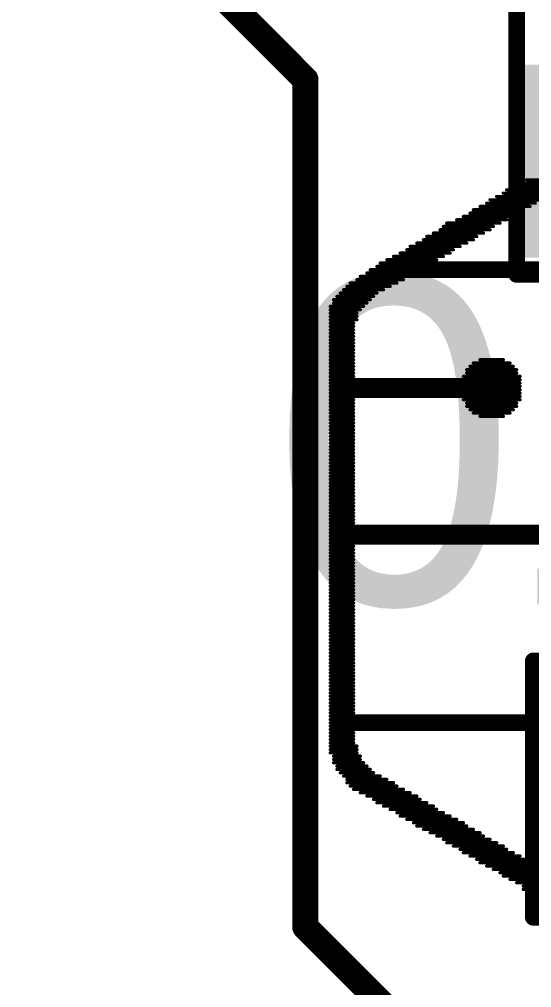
# Model space of a CAD drawing. Header units: millimetres. Extents: x 0.99 to 6.96, y 0.76 to 5.84.
# Drawn here: x 1.1966 to 1.3505, y 0.9695 to 1.2602 of the extents above; entities that cross this region are included whole.
import ezdxf

# ---------------------------------------------------------------- set-up
doc = ezdxf.new("R2010")
doc.units = ezdxf.units.MM
doc.header["$MEASUREMENT"] = 0
for name, color, linetype in [('BottomLayer', 5, 'Continuous'), ('BottomOverlay', 54, 'Continuous'), ('BottomPaste', 16, 'Continuous'), ('BottomSolder', 6, 'Continuous'), ('KeepOutLayer', 6, 'Continuous'), ('TopOverlay', 2, 'Continuous')]:
    doc.layers.add(name, color=color, linetype=linetype)

# ---------------------------------------------------------------- blocks, each defined once
blk = doc.blocks.new('RES_SMD_1206_B_36')
at = {"layer": 'BottomLayer'}
for points in [[(-0.09, -0.0325), (-0.04, -0.0325), (-0.09, 0.0325), (-0.04, 0.0325)], [(0.04, -0.0325), (0.09, -0.0325), (0.04, 0.0325), (0.09, 0.0325)]]:
    blk.add_solid(points, dxfattribs=at)
at = {"layer": 'BottomOverlay'}
for points, const_width in [([(-0.099, -0.039), (-0.099, 0.038)], 0.005), ([(0.099, 0.038), (-0.099, 0.038)], 0.005), ([(0.099, -0.039), (0.099, 0.038)], 0.005), ([(0.031, 0.03), (-0.031, 0.03)], 0.004), ([(0.031, -0.03), (-0.031, -0.03)], 0.004), ([(0.099, -0.039), (-0.099, -0.039)], 0.005)]:
    blk.add_lwpolyline(points, dxfattribs=dict(at, const_width=const_width))
for points, const_width in [([(-0.10025, 0.038, 1), (-0.09775, 0.038, 1)], 0.0025), ([(-0.10025, 0.038, 1), (-0.09775, 0.038, 1)], 0.0025), ([(0.09775, 0.038, 1), (0.10025, 0.038, 1)], 0.0025), ([(0.09775, 0.038, 1), (0.10025, 0.038, 1)], 0.0025), ([(-0.032, 0.03, 1), (-0.03, 0.03, 1)], 0.002), ([(0.03, 0.03, 1), (0.032, 0.03, 1)], 0.002), ([(-0.032, -0.03, 1), (-0.03, -0.03, 1)], 0.002), ([(0.03, -0.03, 1), (0.032, -0.03, 1)], 0.002), ([(-0.10025, -0.039, 1), (-0.09775, -0.039, 1)], 0.0025), ([(-0.10025, -0.039, 1), (-0.09775, -0.039, 1)], 0.0025), ([(0.09775, -0.039, 1), (0.10025, -0.039, 1)], 0.0025), ([(0.09775, -0.039, 1), (0.10025, -0.039, 1)], 0.0025)]:
    blk.add_lwpolyline(points, format="xyb", close=True, dxfattribs=dict(at, const_width=const_width))
at = {"layer": 'BottomPaste'}
for points in [[(-0.09, -0.0325), (-0.04, -0.0325), (-0.09, 0.0325), (-0.04, 0.0325)], [(0.04, -0.0325), (0.09, -0.0325), (0.04, 0.0325), (0.09, 0.0325)]]:
    blk.add_solid(points, dxfattribs=at)
at = {"layer": 'BottomSolder'}
for points in [[(-0.094, -0.0365), (-0.036, -0.0365), (-0.094, 0.0365), (-0.036, 0.0365)], [(0.036, -0.0365), (0.094, -0.0365), (0.036, 0.0365), (0.094, 0.0365)]]:
    blk.add_solid(points, dxfattribs=at)
blk = doc.blocks.new('RES_SMD_1206_B_37')
at = {"layer": 'BottomLayer'}
for points in [[(-0.09, -0.0325), (-0.04, -0.0325), (-0.09, 0.0325), (-0.04, 0.0325)], [(0.04, -0.0325), (0.09, -0.0325), (0.04, 0.0325), (0.09, 0.0325)]]:
    blk.add_solid(points, dxfattribs=at)
at = {"layer": 'BottomOverlay'}
for points, const_width in [([(-0.099, -0.039), (-0.099, 0.038)], 0.005), ([(-0.099, 0.038), (0.099, 0.038)], 0.005), ([(0.099, -0.039), (0.099, 0.038)], 0.005), ([(-0.031, 0.03), (0.031, 0.03)], 0.004), ([(-0.031, -0.03), (0.031, -0.03)], 0.004), ([(-0.099, -0.039), (0.099, -0.039)], 0.005)]:
    blk.add_lwpolyline(points, dxfattribs=dict(at, const_width=const_width))
for points, const_width in [([(-0.10025, 0.038, 1), (-0.09775, 0.038, 1)], 0.0025), ([(-0.10025, 0.038, 1), (-0.09775, 0.038, 1)], 0.0025), ([(0.09775, 0.038, 1), (0.10025, 0.038, 1)], 0.0025), ([(0.09775, 0.038, 1), (0.10025, 0.038, 1)], 0.0025), ([(-0.032, 0.03, 1), (-0.03, 0.03, 1)], 0.002), ([(0.03, 0.03, 1), (0.032, 0.03, 1)], 0.002), ([(-0.032, -0.03, 1), (-0.03, -0.03, 1)], 0.002), ([(0.03, -0.03, 1), (0.032, -0.03, 1)], 0.002), ([(-0.10025, -0.039, 1), (-0.09775, -0.039, 1)], 0.0025), ([(-0.10025, -0.039, 1), (-0.09775, -0.039, 1)], 0.0025), ([(0.09775, -0.039, 1), (0.10025, -0.039, 1)], 0.0025), ([(0.09775, -0.039, 1), (0.10025, -0.039, 1)], 0.0025)]:
    blk.add_lwpolyline(points, format="xyb", close=True, dxfattribs=dict(at, const_width=const_width))
at = {"layer": 'BottomPaste'}
for points in [[(-0.09, -0.0325), (-0.04, -0.0325), (-0.09, 0.0325), (-0.04, 0.0325)], [(0.04, -0.0325), (0.09, -0.0325), (0.04, 0.0325), (0.09, 0.0325)]]:
    blk.add_solid(points, dxfattribs=at)
at = {"layer": 'BottomSolder'}
for points in [[(-0.094, -0.0365), (-0.036, -0.0365), (-0.094, 0.0365), (-0.036, 0.0365)], [(0.036, -0.0365), (0.094, -0.0365), (0.036, 0.0365), (0.094, 0.0365)]]:
    blk.add_solid(points, dxfattribs=at)

msp = doc.modelspace()

# ---------------------------------------------------------------- linework, layer by layer
at = {"layer": 'KeepOutLayer', "const_width": 0.00787}
for points in [[(1.2005, 1.3241), (1.2825, 1.2421)], [(1.2825, 0.99069), (1.2825, 1.2421)], [(1.2825, 0.98769), (1.2825, 0.99069)], [(1.2825, 0.98769), (1.3075, 0.96269)]]:
    msp.add_lwpolyline(points, dxfattribs=at)
at = {"layer": 'KeepOutLayer', "const_width": 0.00394}
for points in [[(1.28053, 1.2421, 1), (1.28447, 1.2421, 1)], [(1.28053, 1.2421, 1), (1.28447, 1.2421, 1)], [(1.28053, 0.99069, 1), (1.28447, 0.99069, 1)], [(1.28053, 0.99069, 1), (1.28447, 0.99069, 1)], [(1.28053, 0.98769, 1), (1.28447, 0.98769, 1)], [(1.28053, 0.98769, 1), (1.28447, 0.98769, 1)]]:
    msp.add_lwpolyline(points, format="xyb", close=True, dxfattribs=at)
at = {"layer": 'TopOverlay', "const_width": 0.001}
for points in [[(1.34898, 1.212), (1.36398, 1.212)], [(1.34298, 1.209), (1.35898, 1.209)], [(1.34498, 1.21), (1.35998, 1.21)], [(1.34698, 1.211), (1.36198, 1.211)], [(1.33798, 1.206), (1.35398, 1.206)], [(1.33998, 1.207), (1.35498, 1.207)], [(1.34198, 1.208), (1.35698, 1.208)], [(1.33298, 1.203), (1.34798, 1.203)], [(1.33498, 1.204), (1.34998, 1.204)], [(1.33698, 1.205), (1.35198, 1.205)], [(1.32798, 1.2), (1.34298, 1.2)], [(1.32998, 1.201), (1.34398, 1.201)], [(1.33198, 1.202), (1.34598, 1.202)], [(1.32398, 1.198), (1.33898, 1.198)], [(1.32498, 1.199), (1.34098, 1.199)], [(1.31898, 1.195), (1.33398, 1.195)], [(1.32098, 1.196), (1.33598, 1.196)], [(1.32298, 1.197), (1.33798, 1.197)], [(1.31398, 1.192), (1.32898, 1.192)], [(1.31598, 1.193), (1.33098, 1.193)], [(1.31798, 1.194), (1.33298, 1.194)], [(1.30898, 1.189), (1.32398, 1.189)], [(1.31098, 1.19), (1.32598, 1.19)], [(1.31298, 1.191), (1.32698, 1.191)], [(1.30398, 1.186), (1.40798, 1.186)], [(1.30498, 1.187), (1.40798, 1.187)], [(1.30698, 1.188), (1.32198, 1.188)], [(1.29898, 1.183), (1.40498, 1.183)], [(1.30098, 1.184), (1.40598, 1.184)], [(1.30198, 1.185), (1.40698, 1.185)], [(1.29498, 1.18), (1.30798, 1.18)], [(1.29598, 1.181), (1.30998, 1.181)], [(1.29798, 1.182), (1.31198, 1.182)], [(1.29198, 1.177), (1.30298, 1.177)], [(1.29298, 1.178), (1.30398, 1.178)], [(1.29398, 1.179), (1.30598, 1.179)], [(1.28998, 1.174), (1.29998, 1.174)], [(1.29098, 1.176), (1.30198, 1.176)], [(1.29098, 1.175), (1.30098, 1.175)], [(1.28998, 1.173), (1.29898, 1.173)], [(1.28998, 1.172), (1.29798, 1.172)], [(1.28998, 1.171), (1.29798, 1.171)], [(1.28998, 1.17), (1.29798, 1.17)], [(1.28998, 1.169), (1.29698, 1.169)], [(1.28998, 1.168), (1.29698, 1.168)], [(1.28998, 1.167), (1.29698, 1.167)], [(1.28998, 1.166), (1.29698, 1.166)], [(1.28998, 1.165), (1.29698, 1.165)], [(1.28998, 1.164), (1.29698, 1.164)], [(1.28998, 1.163), (1.29698, 1.163)], [(1.28998, 1.162), (1.29698, 1.162)], [(1.28998, 1.161), (1.29698, 1.161)], [(1.28998, 1.16), (1.29698, 1.16)], [(1.28998, 1.159), (1.29698, 1.159)], [(1.28998, 1.158), (1.29698, 1.158)], [(1.28998, 1.157), (1.29698, 1.157)], [(1.33298, 1.157), (1.34398, 1.157)], [(1.33498, 1.158), (1.34198, 1.158)], [(1.28998, 1.156), (1.29698, 1.156)], [(1.28998, 1.155), (1.29698, 1.155)], [(1.28998, 1.154), (1.29698, 1.154)], [(1.33098, 1.155), (1.34598, 1.155)], [(1.33098, 1.154), (1.34598, 1.154)], [(1.33198, 1.156), (1.34498, 1.156)], [(1.28998, 1.153), (1.29698, 1.153)], [(1.28998, 1.152), (1.34698, 1.152)], [(1.28998, 1.151), (1.34698, 1.151)], [(1.32998, 1.153), (1.34698, 1.153)], [(1.28998, 1.15), (1.34698, 1.15)], [(1.28998, 1.149), (1.34698, 1.149)], [(1.28998, 1.148), (1.34698, 1.148)], [(1.28998, 1.147), (1.34698, 1.147)], [(1.28998, 1.146), (1.29698, 1.146)], [(1.28998, 1.145), (1.29698, 1.145)], [(1.32998, 1.146), (1.34698, 1.146)], [(1.33098, 1.145), (1.34598, 1.145)], [(1.28998, 1.144), (1.29698, 1.144)], [(1.28998, 1.143), (1.29698, 1.143)], [(1.28998, 1.142), (1.29698, 1.142)], [(1.33098, 1.144), (1.34598, 1.144)], [(1.33198, 1.143), (1.34498, 1.143)], [(1.33298, 1.142), (1.34398, 1.142)], [(1.28998, 1.141), (1.29698, 1.141)], [(1.28998, 1.14), (1.29698, 1.14)], [(1.28998, 1.139), (1.29698, 1.139)], [(1.33498, 1.141), (1.34198, 1.141)], [(1.28998, 1.138), (1.29698, 1.138)], [(1.28998, 1.137), (1.29698, 1.137)], [(1.28998, 1.136), (1.29698, 1.136)], [(1.28998, 1.135), (1.29698, 1.135)], [(1.28998, 1.134), (1.29698, 1.134)], [(1.28998, 1.133), (1.29698, 1.133)], [(1.28998, 1.132), (1.29698, 1.132)], [(1.28998, 1.131), (1.29698, 1.131)], [(1.28998, 1.13), (1.29698, 1.13)], [(1.28998, 1.129), (1.29698, 1.129)], [(1.28998, 1.128), (1.29698, 1.128)], [(1.28998, 1.127), (1.29698, 1.127)], [(1.28998, 1.126), (1.29698, 1.126)], [(1.28998, 1.125), (1.29698, 1.125)], [(1.28998, 1.124), (1.29698, 1.124)], [(1.28998, 1.123), (1.29698, 1.123)], [(1.28998, 1.122), (1.29698, 1.122)], [(1.28998, 1.121), (1.29698, 1.121)], [(1.28998, 1.12), (1.29698, 1.12)], [(1.28998, 1.119), (1.29698, 1.119)], [(1.28998, 1.118), (1.29698, 1.118)], [(1.28998, 1.117), (1.29698, 1.117)], [(1.28998, 1.116), (1.29698, 1.116)], [(1.28998, 1.115), (1.29698, 1.115)], [(1.28998, 1.114), (1.29698, 1.114)], [(1.28998, 1.113), (1.29698, 1.113)], [(1.28998, 1.112), (1.29698, 1.112)], [(1.28998, 1.111), (1.29698, 1.111)], [(1.28998, 1.11), (1.29698, 1.11)], [(1.28998, 1.109), (1.29698, 1.109)], [(1.28998, 1.108), (1.36798, 1.108)], [(1.28998, 1.107), (1.36998, 1.107)], [(1.28998, 1.106), (1.36998, 1.106)], [(1.28998, 1.105), (1.37098, 1.105)], [(1.28998, 1.104), (1.37098, 1.104)], [(1.28998, 1.103), (1.37198, 1.103)], [(1.28998, 1.102), (1.29698, 1.102)], [(1.28998, 1.101), (1.29698, 1.101)], [(1.28998, 1.1), (1.29698, 1.1)], [(1.28998, 1.099), (1.29698, 1.099)], [(1.28998, 1.098), (1.29698, 1.098)], [(1.28998, 1.097), (1.29698, 1.097)], [(1.28998, 1.096), (1.29698, 1.096)], [(1.28998, 1.095), (1.29698, 1.095)], [(1.28998, 1.094), (1.29698, 1.094)], [(1.28998, 1.093), (1.29698, 1.093)], [(1.28998, 1.092), (1.29698, 1.092)], [(1.28998, 1.091), (1.29698, 1.091)], [(1.28998, 1.09), (1.29698, 1.09)], [(1.28998, 1.089), (1.29698, 1.089)], [(1.28998, 1.088), (1.29698, 1.088)], [(1.28998, 1.087), (1.29698, 1.087)], [(1.28998, 1.086), (1.29698, 1.086)], [(1.28998, 1.085), (1.29698, 1.085)], [(1.28998, 1.084), (1.29698, 1.084)], [(1.28998, 1.083), (1.29698, 1.083)], [(1.28998, 1.082), (1.29698, 1.082)], [(1.28998, 1.081), (1.29698, 1.081)], [(1.28998, 1.08), (1.29698, 1.08)], [(1.28998, 1.079), (1.29698, 1.079)], [(1.28998, 1.078), (1.29698, 1.078)], [(1.28998, 1.077), (1.29698, 1.077)], [(1.28998, 1.076), (1.29698, 1.076)], [(1.28998, 1.075), (1.29698, 1.075)], [(1.28998, 1.074), (1.29698, 1.074)], [(1.28998, 1.073), (1.29698, 1.073)], [(1.28998, 1.072), (1.29698, 1.072)], [(1.28998, 1.071), (1.29698, 1.071)], [(1.28998, 1.07), (1.29698, 1.07)], [(1.28998, 1.069), (1.29698, 1.069)], [(1.28998, 1.068), (1.29698, 1.068)], [(1.28998, 1.067), (1.29698, 1.067)], [(1.28998, 1.066), (1.29698, 1.066)], [(1.28998, 1.065), (1.29698, 1.065)], [(1.28998, 1.064), (1.29698, 1.064)], [(1.28998, 1.063), (1.29698, 1.063)], [(1.28998, 1.062), (1.29698, 1.062)], [(1.28998, 1.061), (1.29698, 1.061)], [(1.28998, 1.06), (1.29698, 1.06)], [(1.28998, 1.059), (1.29698, 1.059)], [(1.28998, 1.058), (1.29698, 1.058)], [(1.28998, 1.057), (1.29698, 1.057)], [(1.28998, 1.056), (1.29698, 1.056)], [(1.28998, 1.055), (1.29698, 1.055)], [(1.28998, 1.054), (1.29698, 1.054)], [(1.28998, 1.053), (1.29698, 1.053)], [(1.28998, 1.052), (1.29698, 1.052)], [(1.28998, 1.051), (1.39098, 1.051)], [(1.28998, 1.05), (1.39098, 1.05)], [(1.28998, 1.049), (1.39098, 1.049)], [(1.28998, 1.048), (1.39098, 1.048)], [(1.28998, 1.047), (1.39098, 1.047)], [(1.28998, 1.046), (1.29698, 1.046)], [(1.28998, 1.045), (1.29698, 1.045)], [(1.28998, 1.044), (1.29698, 1.044)], [(1.28998, 1.043), (1.29698, 1.043)], [(1.28998, 1.042), (1.29798, 1.042)], [(1.28998, 1.041), (1.29798, 1.041)], [(1.28998, 1.04), (1.29798, 1.04)], [(1.29098, 1.039), (1.29898, 1.039)], [(1.29098, 1.038), (1.29898, 1.038)], [(1.29098, 1.037), (1.29998, 1.037)], [(1.29198, 1.036), (1.30098, 1.036)], [(1.29198, 1.035), (1.30198, 1.035)], [(1.29298, 1.034), (1.30298, 1.034)], [(1.29398, 1.033), (1.30498, 1.033)], [(1.29498, 1.032), (1.30698, 1.032)], [(1.29498, 1.031), (1.30898, 1.031)], [(1.29598, 1.03), (1.30998, 1.03)], [(1.29698, 1.029), (1.31198, 1.029)], [(1.29898, 1.028), (1.31398, 1.028)], [(1.30098, 1.027), (1.31598, 1.027)], [(1.30298, 1.026), (1.31698, 1.026)], [(1.30398, 1.025), (1.31898, 1.025)], [(1.30598, 1.024), (1.32098, 1.024)], [(1.30798, 1.023), (1.32198, 1.023)], [(1.30998, 1.022), (1.32398, 1.022)], [(1.31098, 1.021), (1.32598, 1.021)], [(1.31298, 1.02), (1.32798, 1.02)], [(1.31498, 1.019), (1.32998, 1.019)], [(1.31598, 1.018), (1.33098, 1.018)], [(1.31798, 1.017), (1.33298, 1.017)], [(1.31998, 1.016), (1.33498, 1.016)], [(1.32198, 1.015), (1.33598, 1.015)], [(1.32398, 1.014), (1.33798, 1.014)], [(1.32498, 1.013), (1.33998, 1.013)], [(1.32698, 1.012), (1.34198, 1.012)], [(1.32898, 1.011), (1.34298, 1.011)], [(1.32998, 1.01), (1.34498, 1.01)], [(1.33198, 1.009), (1.34698, 1.009)], [(1.33398, 1.008), (1.42698, 1.008)], [(1.33498, 1.007), (1.42698, 1.007)], [(1.33698, 1.006), (1.42698, 1.006)], [(1.33898, 1.005), (1.42698, 1.005)], [(1.34098, 1.004), (1.42698, 1.004)], [(1.34198, 1.003), (1.35698, 1.003)], [(1.34398, 1.002), (1.35898, 1.002)], [(1.34598, 1.001), (1.35998, 1.001)], [(1.34798, 1), (1.36198, 1)], [(1.34798, 0.999), (1.36398, 0.999)]]:
    msp.add_lwpolyline(points, dxfattribs=at)
at = {"layer": 'TopOverlay', "const_width": 0.0005}
for points in [[(1.34873, 1.212, 1), (1.34923, 1.212, 1)], [(1.34273, 1.209, 1), (1.34323, 1.209, 1)], [(1.34473, 1.21, 1), (1.34523, 1.21, 1)], [(1.34673, 1.211, 1), (1.34723, 1.211, 1)], [(1.33773, 1.206, 1), (1.33823, 1.206, 1)], [(1.33973, 1.207, 1), (1.34023, 1.207, 1)], [(1.34173, 1.208, 1), (1.34223, 1.208, 1)], [(1.33273, 1.203, 1), (1.33323, 1.203, 1)], [(1.33473, 1.204, 1), (1.33523, 1.204, 1)], [(1.33673, 1.205, 1), (1.33723, 1.205, 1)], [(1.34773, 1.203, 1), (1.34823, 1.203, 1)], [(1.34973, 1.204, 1), (1.35023, 1.204, 1)], [(1.32773, 1.2, 1), (1.32823, 1.2, 1)], [(1.32973, 1.201, 1), (1.33023, 1.201, 1)], [(1.33173, 1.202, 1), (1.33223, 1.202, 1)], [(1.34273, 1.2, 1), (1.34323, 1.2, 1)], [(1.34373, 1.201, 1), (1.34423, 1.201, 1)], [(1.34573, 1.202, 1), (1.34623, 1.202, 1)], [(1.32373, 1.198, 1), (1.32423, 1.198, 1)], [(1.32473, 1.199, 1), (1.32523, 1.199, 1)], [(1.33873, 1.198, 1), (1.33923, 1.198, 1)], [(1.34073, 1.199, 1), (1.34123, 1.199, 1)], [(1.31873, 1.195, 1), (1.31923, 1.195, 1)], [(1.32073, 1.196, 1), (1.32123, 1.196, 1)], [(1.32273, 1.197, 1), (1.32323, 1.197, 1)], [(1.33373, 1.195, 1), (1.33423, 1.195, 1)], [(1.33573, 1.196, 1), (1.33623, 1.196, 1)], [(1.33773, 1.197, 1), (1.33823, 1.197, 1)], [(1.31373, 1.192, 1), (1.31423, 1.192, 1)], [(1.31573, 1.193, 1), (1.31623, 1.193, 1)], [(1.31773, 1.194, 1), (1.31823, 1.194, 1)], [(1.32873, 1.192, 1), (1.32923, 1.192, 1)], [(1.33073, 1.193, 1), (1.33123, 1.193, 1)], [(1.33273, 1.194, 1), (1.33323, 1.194, 1)], [(1.30873, 1.189, 1), (1.30923, 1.189, 1)], [(1.31073, 1.19, 1), (1.31123, 1.19, 1)], [(1.31273, 1.191, 1), (1.31323, 1.191, 1)], [(1.32373, 1.189, 1), (1.32423, 1.189, 1)], [(1.32573, 1.19, 1), (1.32623, 1.19, 1)], [(1.32673, 1.191, 1), (1.32723, 1.191, 1)], [(1.30373, 1.186, 1), (1.30423, 1.186, 1)], [(1.30473, 1.187, 1), (1.30523, 1.187, 1)], [(1.30673, 1.188, 1), (1.30723, 1.188, 1)], [(1.32173, 1.188, 1), (1.32223, 1.188, 1)], [(1.29873, 1.183, 1), (1.29923, 1.183, 1)], [(1.30073, 1.184, 1), (1.30123, 1.184, 1)], [(1.30173, 1.185, 1), (1.30223, 1.185, 1)], [(1.29473, 1.18, 1), (1.29523, 1.18, 1)], [(1.29573, 1.181, 1), (1.29623, 1.181, 1)], [(1.29773, 1.182, 1), (1.29823, 1.182, 1)], [(1.30773, 1.18, 1), (1.30823, 1.18, 1)], [(1.30973, 1.181, 1), (1.31023, 1.181, 1)], [(1.31173, 1.182, 1), (1.31223, 1.182, 1)], [(1.29173, 1.177, 1), (1.29223, 1.177, 1)], [(1.29273, 1.178, 1), (1.29323, 1.178, 1)], [(1.29373, 1.179, 1), (1.29423, 1.179, 1)], [(1.30273, 1.177, 1), (1.30323, 1.177, 1)], [(1.30373, 1.178, 1), (1.30423, 1.178, 1)], [(1.30573, 1.179, 1), (1.30623, 1.179, 1)], [(1.28973, 1.174, 1), (1.29023, 1.174, 1)], [(1.29073, 1.176, 1), (1.29123, 1.176, 1)], [(1.29073, 1.175, 1), (1.29123, 1.175, 1)], [(1.29973, 1.174, 1), (1.30023, 1.174, 1)], [(1.30073, 1.175, 1), (1.30123, 1.175, 1)], [(1.30173, 1.176, 1), (1.30223, 1.176, 1)], [(1.28973, 1.173, 1), (1.29023, 1.173, 1)], [(1.28973, 1.172, 1), (1.29023, 1.172, 1)], [(1.28973, 1.171, 1), (1.29023, 1.171, 1)], [(1.29773, 1.172, 1), (1.29823, 1.172, 1)], [(1.29773, 1.171, 1), (1.29823, 1.171, 1)], [(1.29873, 1.173, 1), (1.29923, 1.173, 1)], [(1.28973, 1.17, 1), (1.29023, 1.17, 1)], [(1.28973, 1.169, 1), (1.29023, 1.169, 1)], [(1.29673, 1.169, 1), (1.29723, 1.169, 1)], [(1.29773, 1.17, 1), (1.29823, 1.17, 1)], [(1.28973, 1.168, 1), (1.29023, 1.168, 1)], [(1.28973, 1.167, 1), (1.29023, 1.167, 1)], [(1.28973, 1.166, 1), (1.29023, 1.166, 1)], [(1.29673, 1.168, 1), (1.29723, 1.168, 1)], [(1.29673, 1.167, 1), (1.29723, 1.167, 1)], [(1.29673, 1.166, 1), (1.29723, 1.166, 1)], [(1.28973, 1.165, 1), (1.29023, 1.165, 1)], [(1.28973, 1.164, 1), (1.29023, 1.164, 1)], [(1.28973, 1.163, 1), (1.29023, 1.163, 1)], [(1.29673, 1.165, 1), (1.29723, 1.165, 1)], [(1.29673, 1.164, 1), (1.29723, 1.164, 1)], [(1.29673, 1.163, 1), (1.29723, 1.163, 1)], [(1.28973, 1.162, 1), (1.29023, 1.162, 1)], [(1.28973, 1.161, 1), (1.29023, 1.161, 1)], [(1.28973, 1.16, 1), (1.29023, 1.16, 1)], [(1.29673, 1.162, 1), (1.29723, 1.162, 1)], [(1.29673, 1.161, 1), (1.29723, 1.161, 1)], [(1.29673, 1.16, 1), (1.29723, 1.16, 1)], [(1.28973, 1.159, 1), (1.29023, 1.159, 1)], [(1.28973, 1.158, 1), (1.29023, 1.158, 1)], [(1.28973, 1.157, 1), (1.29023, 1.157, 1)], [(1.29673, 1.159, 1), (1.29723, 1.159, 1)], [(1.29673, 1.158, 1), (1.29723, 1.158, 1)], [(1.29673, 1.157, 1), (1.29723, 1.157, 1)], [(1.33273, 1.157, 1), (1.33323, 1.157, 1)], [(1.33473, 1.158, 1), (1.33523, 1.158, 1)], [(1.34173, 1.158, 1), (1.34223, 1.158, 1)], [(1.34373, 1.157, 1), (1.34423, 1.157, 1)], [(1.28973, 1.156, 1), (1.29023, 1.156, 1)], [(1.28973, 1.155, 1), (1.29023, 1.155, 1)], [(1.28973, 1.154, 1), (1.29023, 1.154, 1)], [(1.29673, 1.156, 1), (1.29723, 1.156, 1)], [(1.29673, 1.155, 1), (1.29723, 1.155, 1)], [(1.29673, 1.154, 1), (1.29723, 1.154, 1)], [(1.33073, 1.155, 1), (1.33123, 1.155, 1)], [(1.33073, 1.154, 1), (1.33123, 1.154, 1)], [(1.33173, 1.156, 1), (1.33223, 1.156, 1)], [(1.34473, 1.156, 1), (1.34523, 1.156, 1)], [(1.34573, 1.155, 1), (1.34623, 1.155, 1)], [(1.34573, 1.154, 1), (1.34623, 1.154, 1)], [(1.28973, 1.153, 1), (1.29023, 1.153, 1)], [(1.28973, 1.152, 1), (1.29023, 1.152, 1)], [(1.28973, 1.151, 1), (1.29023, 1.151, 1)], [(1.29673, 1.153, 1), (1.29723, 1.153, 1)], [(1.32973, 1.153, 1), (1.33023, 1.153, 1)], [(1.34673, 1.153, 1), (1.34723, 1.153, 1)], [(1.34673, 1.152, 1), (1.34723, 1.152, 1)], [(1.34673, 1.151, 1), (1.34723, 1.151, 1)], [(1.28973, 1.15, 1), (1.29023, 1.15, 1)], [(1.28973, 1.149, 1), (1.29023, 1.149, 1)], [(1.28973, 1.148, 1), (1.29023, 1.148, 1)], [(1.34673, 1.15, 1), (1.34723, 1.15, 1)], [(1.34673, 1.149, 1), (1.34723, 1.149, 1)], [(1.34673, 1.148, 1), (1.34723, 1.148, 1)], [(1.28973, 1.147, 1), (1.29023, 1.147, 1)], [(1.28973, 1.146, 1), (1.29023, 1.146, 1)], [(1.28973, 1.145, 1), (1.29023, 1.145, 1)], [(1.29673, 1.146, 1), (1.29723, 1.146, 1)], [(1.29673, 1.145, 1), (1.29723, 1.145, 1)], [(1.32973, 1.146, 1), (1.33023, 1.146, 1)], [(1.33073, 1.145, 1), (1.33123, 1.145, 1)], [(1.34573, 1.145, 1), (1.34623, 1.145, 1)], [(1.34673, 1.147, 1), (1.34723, 1.147, 1)], [(1.34673, 1.146, 1), (1.34723, 1.146, 1)], [(1.28973, 1.144, 1), (1.29023, 1.144, 1)], [(1.28973, 1.143, 1), (1.29023, 1.143, 1)], [(1.28973, 1.142, 1), (1.29023, 1.142, 1)], [(1.29673, 1.144, 1), (1.29723, 1.144, 1)], [(1.29673, 1.143, 1), (1.29723, 1.143, 1)], [(1.29673, 1.142, 1), (1.29723, 1.142, 1)], [(1.33073, 1.144, 1), (1.33123, 1.144, 1)], [(1.33173, 1.143, 1), (1.33223, 1.143, 1)], [(1.33273, 1.142, 1), (1.33323, 1.142, 1)], [(1.34373, 1.142, 1), (1.34423, 1.142, 1)], [(1.34473, 1.143, 1), (1.34523, 1.143, 1)], [(1.34573, 1.144, 1), (1.34623, 1.144, 1)], [(1.28973, 1.141, 1), (1.29023, 1.141, 1)], [(1.28973, 1.14, 1), (1.29023, 1.14, 1)], [(1.28973, 1.139, 1), (1.29023, 1.139, 1)], [(1.29673, 1.141, 1), (1.29723, 1.141, 1)], [(1.29673, 1.14, 1), (1.29723, 1.14, 1)], [(1.29673, 1.139, 1), (1.29723, 1.139, 1)], [(1.33473, 1.141, 1), (1.33523, 1.141, 1)], [(1.34173, 1.141, 1), (1.34223, 1.141, 1)], [(1.28973, 1.138, 1), (1.29023, 1.138, 1)], [(1.28973, 1.137, 1), (1.29023, 1.137, 1)], [(1.29673, 1.138, 1), (1.29723, 1.138, 1)], [(1.29673, 1.137, 1), (1.29723, 1.137, 1)], [(1.28973, 1.136, 1), (1.29023, 1.136, 1)], [(1.28973, 1.135, 1), (1.29023, 1.135, 1)], [(1.28973, 1.134, 1), (1.29023, 1.134, 1)], [(1.29673, 1.136, 1), (1.29723, 1.136, 1)], [(1.29673, 1.135, 1), (1.29723, 1.135, 1)], [(1.29673, 1.134, 1), (1.29723, 1.134, 1)], [(1.28973, 1.133, 1), (1.29023, 1.133, 1)], [(1.28973, 1.132, 1), (1.29023, 1.132, 1)], [(1.28973, 1.131, 1), (1.29023, 1.131, 1)], [(1.29673, 1.133, 1), (1.29723, 1.133, 1)], [(1.29673, 1.132, 1), (1.29723, 1.132, 1)], [(1.29673, 1.131, 1), (1.29723, 1.131, 1)], [(1.28973, 1.13, 1), (1.29023, 1.13, 1)], [(1.28973, 1.129, 1), (1.29023, 1.129, 1)], [(1.28973, 1.128, 1), (1.29023, 1.128, 1)], [(1.29673, 1.13, 1), (1.29723, 1.13, 1)], [(1.29673, 1.129, 1), (1.29723, 1.129, 1)], [(1.29673, 1.128, 1), (1.29723, 1.128, 1)], [(1.28973, 1.127, 1), (1.29023, 1.127, 1)], [(1.28973, 1.126, 1), (1.29023, 1.126, 1)], [(1.28973, 1.125, 1), (1.29023, 1.125, 1)], [(1.29673, 1.127, 1), (1.29723, 1.127, 1)], [(1.29673, 1.126, 1), (1.29723, 1.126, 1)], [(1.29673, 1.125, 1), (1.29723, 1.125, 1)], [(1.28973, 1.124, 1), (1.29023, 1.124, 1)], [(1.28973, 1.123, 1), (1.29023, 1.123, 1)], [(1.28973, 1.122, 1), (1.29023, 1.122, 1)], [(1.29673, 1.124, 1), (1.29723, 1.124, 1)], [(1.29673, 1.123, 1), (1.29723, 1.123, 1)], [(1.29673, 1.122, 1), (1.29723, 1.122, 1)], [(1.28973, 1.121, 1), (1.29023, 1.121, 1)], [(1.28973, 1.12, 1), (1.29023, 1.12, 1)], [(1.28973, 1.119, 1), (1.29023, 1.119, 1)], [(1.29673, 1.121, 1), (1.29723, 1.121, 1)], [(1.29673, 1.12, 1), (1.29723, 1.12, 1)], [(1.29673, 1.119, 1), (1.29723, 1.119, 1)], [(1.28973, 1.118, 1), (1.29023, 1.118, 1)], [(1.28973, 1.117, 1), (1.29023, 1.117, 1)], [(1.28973, 1.116, 1), (1.29023, 1.116, 1)], [(1.29673, 1.118, 1), (1.29723, 1.118, 1)], [(1.29673, 1.117, 1), (1.29723, 1.117, 1)], [(1.29673, 1.116, 1), (1.29723, 1.116, 1)], [(1.28973, 1.115, 1), (1.29023, 1.115, 1)], [(1.28973, 1.114, 1), (1.29023, 1.114, 1)], [(1.28973, 1.113, 1), (1.29023, 1.113, 1)], [(1.29673, 1.115, 1), (1.29723, 1.115, 1)], [(1.29673, 1.114, 1), (1.29723, 1.114, 1)], [(1.29673, 1.113, 1), (1.29723, 1.113, 1)], [(1.28973, 1.112, 1), (1.29023, 1.112, 1)], [(1.28973, 1.111, 1), (1.29023, 1.111, 1)], [(1.28973, 1.11, 1), (1.29023, 1.11, 1)], [(1.29673, 1.112, 1), (1.29723, 1.112, 1)], [(1.29673, 1.111, 1), (1.29723, 1.111, 1)], [(1.29673, 1.11, 1), (1.29723, 1.11, 1)], [(1.28973, 1.109, 1), (1.29023, 1.109, 1)], [(1.28973, 1.108, 1), (1.29023, 1.108, 1)], [(1.28973, 1.107, 1), (1.29023, 1.107, 1)], [(1.29673, 1.109, 1), (1.29723, 1.109, 1)], [(1.28973, 1.106, 1), (1.29023, 1.106, 1)], [(1.28973, 1.105, 1), (1.29023, 1.105, 1)], [(1.28973, 1.104, 1), (1.29023, 1.104, 1)], [(1.28973, 1.103, 1), (1.29023, 1.103, 1)], [(1.28973, 1.102, 1), (1.29023, 1.102, 1)], [(1.29673, 1.102, 1), (1.29723, 1.102, 1)], [(1.28973, 1.101, 1), (1.29023, 1.101, 1)], [(1.28973, 1.1, 1), (1.29023, 1.1, 1)], [(1.28973, 1.099, 1), (1.29023, 1.099, 1)], [(1.29673, 1.101, 1), (1.29723, 1.101, 1)], [(1.29673, 1.1, 1), (1.29723, 1.1, 1)], [(1.29673, 1.099, 1), (1.29723, 1.099, 1)], [(1.28973, 1.098, 1), (1.29023, 1.098, 1)], [(1.28973, 1.097, 1), (1.29023, 1.097, 1)], [(1.28973, 1.096, 1), (1.29023, 1.096, 1)], [(1.29673, 1.098, 1), (1.29723, 1.098, 1)], [(1.29673, 1.097, 1), (1.29723, 1.097, 1)], [(1.29673, 1.096, 1), (1.29723, 1.096, 1)], [(1.28973, 1.095, 1), (1.29023, 1.095, 1)], [(1.28973, 1.094, 1), (1.29023, 1.094, 1)], [(1.28973, 1.093, 1), (1.29023, 1.093, 1)], [(1.29673, 1.095, 1), (1.29723, 1.095, 1)], [(1.29673, 1.094, 1), (1.29723, 1.094, 1)], [(1.29673, 1.093, 1), (1.29723, 1.093, 1)], [(1.28973, 1.092, 1), (1.29023, 1.092, 1)], [(1.28973, 1.091, 1), (1.29023, 1.091, 1)], [(1.28973, 1.09, 1), (1.29023, 1.09, 1)], [(1.29673, 1.092, 1), (1.29723, 1.092, 1)], [(1.29673, 1.091, 1), (1.29723, 1.091, 1)], [(1.29673, 1.09, 1), (1.29723, 1.09, 1)], [(1.28973, 1.089, 1), (1.29023, 1.089, 1)], [(1.28973, 1.088, 1), (1.29023, 1.088, 1)], [(1.28973, 1.087, 1), (1.29023, 1.087, 1)], [(1.29673, 1.089, 1), (1.29723, 1.089, 1)], [(1.29673, 1.088, 1), (1.29723, 1.088, 1)], [(1.29673, 1.087, 1), (1.29723, 1.087, 1)], [(1.28973, 1.086, 1), (1.29023, 1.086, 1)], [(1.28973, 1.085, 1), (1.29023, 1.085, 1)], [(1.28973, 1.084, 1), (1.29023, 1.084, 1)], [(1.29673, 1.086, 1), (1.29723, 1.086, 1)], [(1.29673, 1.085, 1), (1.29723, 1.085, 1)], [(1.29673, 1.084, 1), (1.29723, 1.084, 1)], [(1.28973, 1.083, 1), (1.29023, 1.083, 1)], [(1.28973, 1.082, 1), (1.29023, 1.082, 1)], [(1.28973, 1.081, 1), (1.29023, 1.081, 1)], [(1.29673, 1.083, 1), (1.29723, 1.083, 1)], [(1.29673, 1.082, 1), (1.29723, 1.082, 1)], [(1.29673, 1.081, 1), (1.29723, 1.081, 1)], [(1.28973, 1.08, 1), (1.29023, 1.08, 1)], [(1.28973, 1.079, 1), (1.29023, 1.079, 1)], [(1.28973, 1.078, 1), (1.29023, 1.078, 1)], [(1.29673, 1.08, 1), (1.29723, 1.08, 1)], [(1.29673, 1.079, 1), (1.29723, 1.079, 1)], [(1.29673, 1.078, 1), (1.29723, 1.078, 1)], [(1.28973, 1.077, 1), (1.29023, 1.077, 1)], [(1.28973, 1.076, 1), (1.29023, 1.076, 1)], [(1.29673, 1.077, 1), (1.29723, 1.077, 1)], [(1.29673, 1.076, 1), (1.29723, 1.076, 1)], [(1.28973, 1.075, 1), (1.29023, 1.075, 1)], [(1.28973, 1.074, 1), (1.29023, 1.074, 1)], [(1.28973, 1.073, 1), (1.29023, 1.073, 1)], [(1.29673, 1.075, 1), (1.29723, 1.075, 1)], [(1.29673, 1.074, 1), (1.29723, 1.074, 1)], [(1.29673, 1.073, 1), (1.29723, 1.073, 1)], [(1.28973, 1.072, 1), (1.29023, 1.072, 1)], [(1.28973, 1.071, 1), (1.29023, 1.071, 1)], [(1.28973, 1.07, 1), (1.29023, 1.07, 1)], [(1.29673, 1.072, 1), (1.29723, 1.072, 1)], [(1.29673, 1.071, 1), (1.29723, 1.071, 1)], [(1.29673, 1.07, 1), (1.29723, 1.07, 1)], [(1.28973, 1.069, 1), (1.29023, 1.069, 1)], [(1.28973, 1.068, 1), (1.29023, 1.068, 1)], [(1.28973, 1.067, 1), (1.29023, 1.067, 1)], [(1.29673, 1.069, 1), (1.29723, 1.069, 1)], [(1.29673, 1.068, 1), (1.29723, 1.068, 1)], [(1.29673, 1.067, 1), (1.29723, 1.067, 1)], [(1.28973, 1.066, 1), (1.29023, 1.066, 1)], [(1.28973, 1.065, 1), (1.29023, 1.065, 1)], [(1.28973, 1.064, 1), (1.29023, 1.064, 1)], [(1.29673, 1.066, 1), (1.29723, 1.066, 1)], [(1.29673, 1.065, 1), (1.29723, 1.065, 1)], [(1.29673, 1.064, 1), (1.29723, 1.064, 1)], [(1.28973, 1.063, 1), (1.29023, 1.063, 1)], [(1.28973, 1.062, 1), (1.29023, 1.062, 1)], [(1.28973, 1.061, 1), (1.29023, 1.061, 1)], [(1.29673, 1.063, 1), (1.29723, 1.063, 1)], [(1.29673, 1.062, 1), (1.29723, 1.062, 1)], [(1.29673, 1.061, 1), (1.29723, 1.061, 1)], [(1.28973, 1.06, 1), (1.29023, 1.06, 1)], [(1.28973, 1.059, 1), (1.29023, 1.059, 1)], [(1.28973, 1.058, 1), (1.29023, 1.058, 1)], [(1.29673, 1.06, 1), (1.29723, 1.06, 1)], [(1.29673, 1.059, 1), (1.29723, 1.059, 1)], [(1.29673, 1.058, 1), (1.29723, 1.058, 1)], [(1.28973, 1.057, 1), (1.29023, 1.057, 1)], [(1.28973, 1.056, 1), (1.29023, 1.056, 1)], [(1.28973, 1.055, 1), (1.29023, 1.055, 1)], [(1.29673, 1.057, 1), (1.29723, 1.057, 1)], [(1.29673, 1.056, 1), (1.29723, 1.056, 1)], [(1.29673, 1.055, 1), (1.29723, 1.055, 1)], [(1.28973, 1.054, 1), (1.29023, 1.054, 1)], [(1.28973, 1.053, 1), (1.29023, 1.053, 1)], [(1.28973, 1.052, 1), (1.29023, 1.052, 1)], [(1.29673, 1.054, 1), (1.29723, 1.054, 1)], [(1.29673, 1.053, 1), (1.29723, 1.053, 1)], [(1.29673, 1.052, 1), (1.29723, 1.052, 1)], [(1.28973, 1.051, 1), (1.29023, 1.051, 1)], [(1.28973, 1.05, 1), (1.29023, 1.05, 1)], [(1.28973, 1.049, 1), (1.29023, 1.049, 1)], [(1.28973, 1.048, 1), (1.29023, 1.048, 1)], [(1.28973, 1.047, 1), (1.29023, 1.047, 1)], [(1.28973, 1.046, 1), (1.29023, 1.046, 1)], [(1.29673, 1.046, 1), (1.29723, 1.046, 1)], [(1.28973, 1.045, 1), (1.29023, 1.045, 1)], [(1.28973, 1.044, 1), (1.29023, 1.044, 1)], [(1.29673, 1.045, 1), (1.29723, 1.045, 1)], [(1.29673, 1.044, 1), (1.29723, 1.044, 1)], [(1.28973, 1.043, 1), (1.29023, 1.043, 1)], [(1.28973, 1.042, 1), (1.29023, 1.042, 1)], [(1.28973, 1.041, 1), (1.29023, 1.041, 1)], [(1.29673, 1.043, 1), (1.29723, 1.043, 1)], [(1.29773, 1.042, 1), (1.29823, 1.042, 1)], [(1.29773, 1.041, 1), (1.29823, 1.041, 1)], [(1.28973, 1.04, 1), (1.29023, 1.04, 1)], [(1.29073, 1.039, 1), (1.29123, 1.039, 1)], [(1.29073, 1.038, 1), (1.29123, 1.038, 1)], [(1.29773, 1.04, 1), (1.29823, 1.04, 1)], [(1.29873, 1.039, 1), (1.29923, 1.039, 1)], [(1.29873, 1.038, 1), (1.29923, 1.038, 1)], [(1.29073, 1.037, 1), (1.29123, 1.037, 1)], [(1.29173, 1.036, 1), (1.29223, 1.036, 1)], [(1.29173, 1.035, 1), (1.29223, 1.035, 1)], [(1.29973, 1.037, 1), (1.30023, 1.037, 1)], [(1.30073, 1.036, 1), (1.30123, 1.036, 1)], [(1.30173, 1.035, 1), (1.30223, 1.035, 1)], [(1.29273, 1.034, 1), (1.29323, 1.034, 1)], [(1.29373, 1.033, 1), (1.29423, 1.033, 1)], [(1.29473, 1.032, 1), (1.29523, 1.032, 1)], [(1.30273, 1.034, 1), (1.30323, 1.034, 1)], [(1.30473, 1.033, 1), (1.30523, 1.033, 1)], [(1.30673, 1.032, 1), (1.30723, 1.032, 1)], [(1.29473, 1.031, 1), (1.29523, 1.031, 1)], [(1.29573, 1.03, 1), (1.29623, 1.03, 1)], [(1.29673, 1.029, 1), (1.29723, 1.029, 1)], [(1.30873, 1.031, 1), (1.30923, 1.031, 1)], [(1.30973, 1.03, 1), (1.31023, 1.03, 1)], [(1.31173, 1.029, 1), (1.31223, 1.029, 1)], [(1.29873, 1.028, 1), (1.29923, 1.028, 1)], [(1.30073, 1.027, 1), (1.30123, 1.027, 1)], [(1.30273, 1.026, 1), (1.30323, 1.026, 1)], [(1.31373, 1.028, 1), (1.31423, 1.028, 1)], [(1.31573, 1.027, 1), (1.31623, 1.027, 1)], [(1.31673, 1.026, 1), (1.31723, 1.026, 1)], [(1.30373, 1.025, 1), (1.30423, 1.025, 1)], [(1.30573, 1.024, 1), (1.30623, 1.024, 1)], [(1.30773, 1.023, 1), (1.30823, 1.023, 1)], [(1.31873, 1.025, 1), (1.31923, 1.025, 1)], [(1.32073, 1.024, 1), (1.32123, 1.024, 1)], [(1.32173, 1.023, 1), (1.32223, 1.023, 1)], [(1.30973, 1.022, 1), (1.31023, 1.022, 1)], [(1.31073, 1.021, 1), (1.31123, 1.021, 1)], [(1.31273, 1.02, 1), (1.31323, 1.02, 1)], [(1.32373, 1.022, 1), (1.32423, 1.022, 1)], [(1.32573, 1.021, 1), (1.32623, 1.021, 1)], [(1.32773, 1.02, 1), (1.32823, 1.02, 1)], [(1.31473, 1.019, 1), (1.31523, 1.019, 1)], [(1.31573, 1.018, 1), (1.31623, 1.018, 1)], [(1.31773, 1.017, 1), (1.31823, 1.017, 1)], [(1.32973, 1.019, 1), (1.33023, 1.019, 1)], [(1.33073, 1.018, 1), (1.33123, 1.018, 1)], [(1.33273, 1.017, 1), (1.33323, 1.017, 1)], [(1.31973, 1.016, 1), (1.32023, 1.016, 1)], [(1.32173, 1.015, 1), (1.32223, 1.015, 1)], [(1.32373, 1.014, 1), (1.32423, 1.014, 1)], [(1.33473, 1.016, 1), (1.33523, 1.016, 1)], [(1.33573, 1.015, 1), (1.33623, 1.015, 1)], [(1.33773, 1.014, 1), (1.33823, 1.014, 1)], [(1.32473, 1.013, 1), (1.32523, 1.013, 1)], [(1.32673, 1.012, 1), (1.32723, 1.012, 1)], [(1.33973, 1.013, 1), (1.34023, 1.013, 1)], [(1.34173, 1.012, 1), (1.34223, 1.012, 1)], [(1.32873, 1.011, 1), (1.32923, 1.011, 1)], [(1.32973, 1.01, 1), (1.33023, 1.01, 1)], [(1.33173, 1.009, 1), (1.33223, 1.009, 1)], [(1.34273, 1.011, 1), (1.34323, 1.011, 1)], [(1.34473, 1.01, 1), (1.34523, 1.01, 1)], [(1.34673, 1.009, 1), (1.34723, 1.009, 1)], [(1.33373, 1.008, 1), (1.33423, 1.008, 1)], [(1.33473, 1.007, 1), (1.33523, 1.007, 1)], [(1.33673, 1.006, 1), (1.33723, 1.006, 1)], [(1.33873, 1.005, 1), (1.33923, 1.005, 1)], [(1.34073, 1.004, 1), (1.34123, 1.004, 1)], [(1.34173, 1.003, 1), (1.34223, 1.003, 1)], [(1.34373, 1.002, 1), (1.34423, 1.002, 1)], [(1.34573, 1.001, 1), (1.34623, 1.001, 1)], [(1.34773, 1, 1), (1.34823, 1, 1)], [(1.34773, 0.999, 1), (1.34823, 0.999, 1)]]:
    msp.add_lwpolyline(points, format="xyb", close=True, dxfattribs=at)

# ---------------------------------------------------------------- block references
for name, p, rotation in [('RES_SMD_1206_B_36', (1.38498, 1.2826), 270), ('RES_SMD_1206_B_37', (1.44998, 1.0296), 360)]:
    msp.add_blockref(name, p, dxfattribs=dict(rotation=rotation))

# ---------------------------------------------------------------- texts
at = {"layer": 'BottomOverlay', "text_generation_flag": 2}
msp.add_text('R10', height=0.098425, dxfattribs=at).set_placement((1.51398, 1.0846))

doc.saveas('drawing.dxf')
